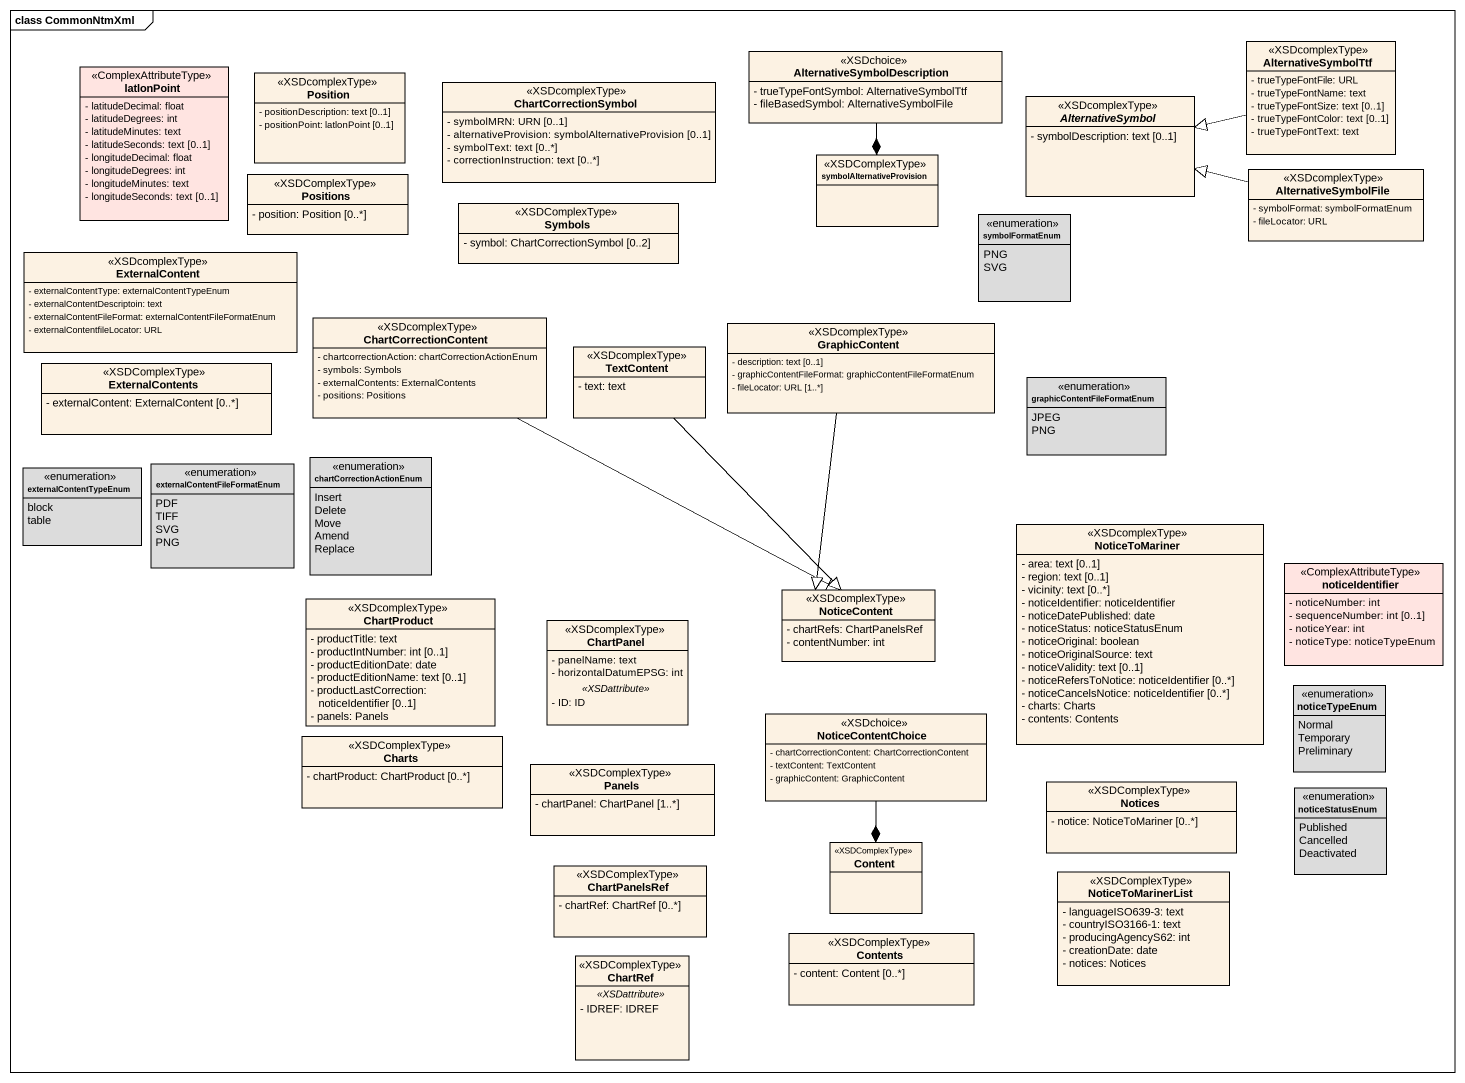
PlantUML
@startuml
mainframe class CommonNtmXml
hide circle
hide empty members
skinparam classAttributeIconSize 0
class AlternativeSymbolDescription <<XSDchoice>> {
  - trueTypeFontSymbol: AlternativeSymbolTtf
  - fileBasedSymbol: AlternativeSymbolFile
}
class AlternativeSymbolTtf <<XSDcomplexType>> {
  - trueTypeFontFile: URL
  - trueTypeFontName: text
  - trueTypeFontSize: text [0..1]
  - trueTypeFontColor: text [0..1]
  - trueTypeFontText: text
}
class latlonPoint <<ComplexAttributeType>> #FFE4E1 {
  - latitudeDecimal: float
  - latitudeDegrees: int
  - latitudeMinutes: text
  - latitudeSeconds: text [0..1]
  - longitudeDecimal: float
  - longitudeDegrees: int
  - longitudeMinutes: text
  - longitudeSeconds: text [0..1]
}
class Position <<XSDcomplexType>> {
  - positionDescription: text [0..1]
  - positionPoint: latlonPoint [0..1]
}
class ChartCorrectionSymbol <<XSDcomplexType>> {
  - symbolMRN: URN [0..1]
  - alternativeProvision: symbolAlternativeProvision [0..1]
  - symbolText: text [0..*]
  - correctionInstruction: text [0..*]
}
abstract class AlternativeSymbol <<XSDcomplexType>> {
  - symbolDescription: text [0..1]
}
class symbolAlternativeProvision <<XSDComplexType>>
class Positions <<XSDComplexType>> {
  - position: Position [0..*]
}
class AlternativeSymbolFile <<XSDcomplexType>> {
  - symbolFormat: symbolFormatEnum
  - fileLocator: URL
}
class Symbols <<XSDComplexType>> {
  - symbol: ChartCorrectionSymbol [0..2]
}
enum symbolFormatEnum #DCDCDC {
  PNG
  SVG
}
class ExternalContent <<XSDcomplexType>> {
  - externalContentType: externalContentTypeEnum
  - externalContentDescriptoin: text
  - externalContentFileFormat: externalContentFileFormatEnum
  - externalContentfileLocator: URL
}
class ChartCorrectionContent <<XSDcomplexType>> {
  - chartcorrectionAction: chartCorrectionActionEnum
  - symbols: Symbols
  - externalContents: ExternalContents
  - positions: Positions
}
class GraphicContent <<XSDcomplexType>> {
  - description: text [0..1]
  - graphicContentFileFormat: graphicContentFileFormatEnum
  - fileLocator: URL [1..*]
}
class ExternalContents <<XSDComplexType>> {
  - externalContent: ExternalContent [0..*]
}
class TextContent <<XSDcomplexType>> {
  - text: text
}
enum graphicContentFileFormatEnum #DCDCDC {
  JPEG
  PNG
}
enum externalContentTypeEnum #DCDCDC {
  block
  table
}
enum "externalContentFileFormatEnum" as externalContentFileFormatEnu #DCDCDC {
  PDF
  TIFF
  SVG
  PNG
}
enum chartCorrectionActionEnum #DCDCDC {
  Insert
  Delete
  Move
  Amend
  Replace
}
class NoticeToMariner <<XSDcomplexType>> {
  - area: text [0..1]
  - region: text [0..1]
  - vicinity: text [0..*]
  - noticeIdentifier: noticeIdentifier
  - noticeDatePublished: date
  - noticeStatus: noticeStatusEnum
  - noticeOriginal: boolean
  - noticeOriginalSource: text
  - noticeValidity: text [0..1]
  - noticeRefersToNotice: noticeIdentifier [0..*]
  - noticeCancelsNotice: noticeIdentifier [0..*]
  - charts: Charts
  - contents: Contents
}
class noticeIdentifier <<ComplexAttributeType>> #FFE4E1 {
  - noticeNumber: int
  - sequenceNumber: int [0..1]
  - noticeYear: int
  - noticeType: noticeTypeEnum
}
class ChartProduct <<XSDcomplexType>> {
  - productTitle: text
  - productIntNumber: int [0..1]
  - productEditionDate: date
  - productEditionName: text [0..1]
  - productLastCorrection: noticeIdentifier [0..1]
  - panels: Panels
}
class NoticeContent <<XSDcomplexType>> {
  - chartRefs: ChartPanelsRef
  - contentNumber: int
}
class ChartPanel <<XSDcomplexType>> {
  - panelName: text
  - horizontalDatumEPSG: int
  .. <<XSDattribute>> ..
  - ID: ID
}
enum noticeTypeEnum #DCDCDC {
  Normal
  Temporary
  Preliminary
}
class Charts <<XSDComplexType>> {
  - chartProduct: ChartProduct [0..*]
}
class NoticeContentChoice <<XSDchoice>> {
  - chartCorrectionContent: ChartCorrectionContent
  - textContent: TextContent
  - graphicContent: GraphicContent
}
class Panels <<XSDComplexType>> {
  - chartPanel: ChartPanel [1..*]
}
class Notices <<XSDComplexType>> {
  - notice: NoticeToMariner [0..*]
}
enum noticeStatusEnum #DCDCDC {
  Published
  Cancelled
  Deactivated
}
class Content <<XSDComplexType>>
class ChartPanelsRef <<XSDComplexType>> {
  - chartRef: ChartRef [0..*]
}
class NoticeToMarinerList <<XSDComplexType>> {
  - languageISO639-3: text
  - countryISO3166-1: text
  - producingAgencyS62: int
  - creationDate: date
  - notices: Notices
}
class Contents <<XSDComplexType>> {
  - content: Content [0..*]
}
class ChartRef <<XSDComplexType>> {
  .. <<XSDattribute>> ..
  - IDREF: IDREF
}
AlternativeSymbolDescription --* symbolAlternativeProvision
AlternativeSymbolTtf -left-|> AlternativeSymbol
AlternativeSymbolFile -left-|> AlternativeSymbol
ChartCorrectionContent --|> NoticeContent
GraphicContent --|> NoticeContent
TextContent --|> NoticeContent
NoticeContentChoice --* Content
@enduml
